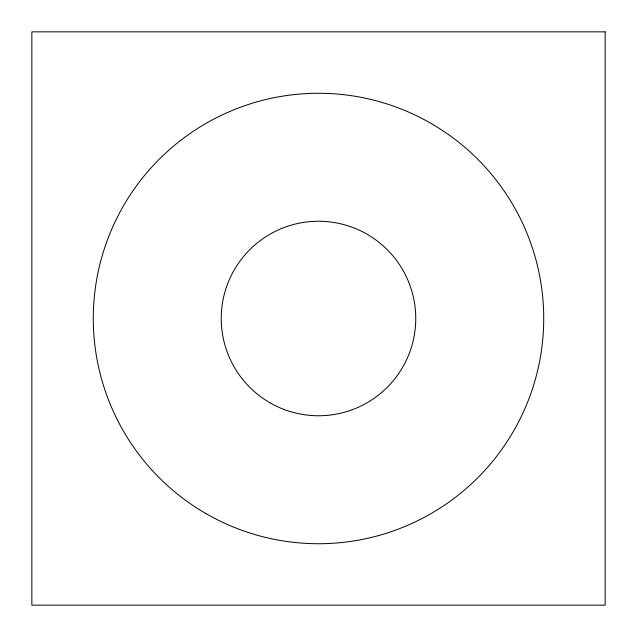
<?xml version="1.0" encoding="UTF-8"?>
<svg xmlns="http://www.w3.org/2000/svg" width="637" height="637" viewBox="0 0 637 637"><rect width="100%" height="100%" fill="white"/><g stroke="black" fill="none" stroke-linecap="round" stroke-linejoin="round"><path stroke-width="0.96" d="M605.15 31.85L31.85 31.85L31.85 605.15L605.15 605.15L605.15 31.85M269.873 402.727A97.254 97.254 0 0 0 415.754 318.5A97.254 97.254 0 0 0 269.873 234.273A97.254 97.254 0 0 0 269.873 402.727M205.886 513.549A225.227 225.227 0 0 0 543.727 318.5A225.227 225.227 0 0 0 205.886 123.451A225.227 225.227 0 0 0 205.886 513.549"/></g></svg>
